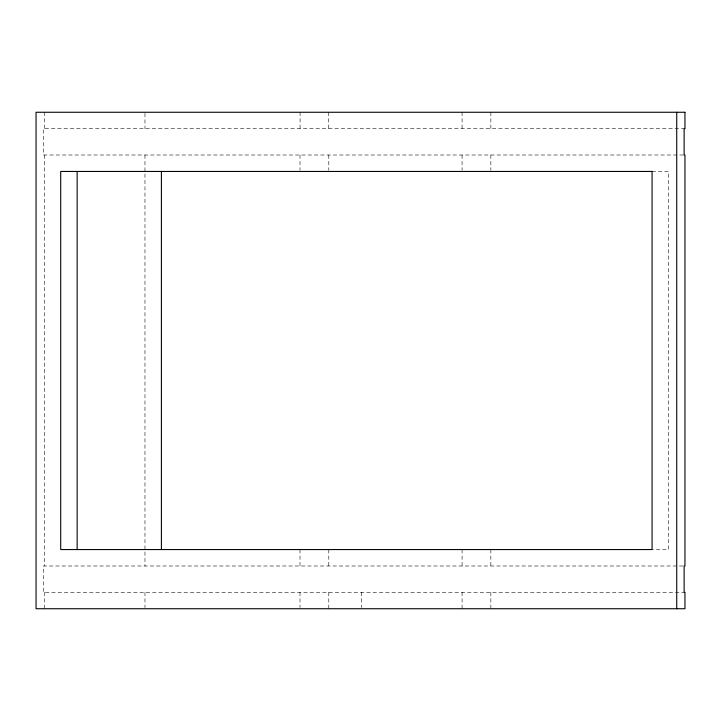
<?xml version="1.0" encoding="UTF-8"?>
<svg xmlns="http://www.w3.org/2000/svg" width="721" height="721" viewBox="0 0 721 721"><rect width="100%" height="100%" fill="white"/><g stroke="black" fill="none" stroke-linecap="round" stroke-linejoin="round"><path stroke-width="0.54" stroke-dasharray="3.6 2.7" d="M684.95 128.698L43.449 128.698L43.449 155.006L684.95 155.006M652.072 171.445L668.511 171.445L668.511 549.555L652.072 549.555M683.003 565.994L43.449 565.994L43.449 592.302L684.95 592.302M490.848 112.26L490.848 128.698M490.848 155.006L490.848 170.345M490.848 549.555L490.848 565.994M490.848 592.302L490.848 608.74M462.08 112.26L462.08 128.698M462.08 155.006L462.08 170.345M462.08 549.555L462.08 565.994M462.08 592.302L462.08 608.74M361.563 592.302L361.563 607.65M328.794 155.006L328.794 170.345M328.794 549.555L328.794 565.994M328.794 592.302L328.794 608.74M328.74 112.26L328.74 128.698M300.08 112.26L300.08 128.698M300.017 155.006L300.017 170.345M300.017 549.555L300.017 565.994M300.017 592.302L300.017 607.65M144.966 113.35L144.966 128.698M144.966 155.006L144.966 565.994M144.966 592.302L144.966 607.65M44.269 112.26L44.269 128.698M44.269 155.006L44.269 565.994M44.269 592.302L44.269 608.74"/><path stroke-width="1.08" d="M676.731 112.26L676.731 608.74M161.405 171.445L161.405 549.555M77.147 171.445L77.147 549.555M684.95 112.26L36.05 112.26L36.05 608.74L684.95 608.74L684.95 592.302L684.13 592.302L684.13 565.994L684.95 565.994L684.95 155.006L684.13 155.006L684.13 128.698L684.95 128.698L684.95 112.26M652.072 171.445L60.708 171.445L60.708 549.555L652.072 549.555L652.072 171.445"/></g></svg>
